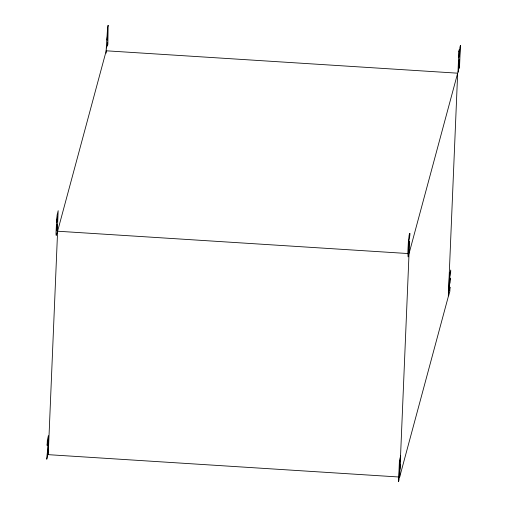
<?xml version="1.0" encoding="UTF-8"?>
<svg xmlns="http://www.w3.org/2000/svg" width="507" height="507" viewBox="0 0 507 507"><rect width="100%" height="100%" fill="white"/><g stroke="black" fill="none" stroke-linecap="round" stroke-linejoin="round"><path stroke-width="0.76" d="M57.602 231.217L48.235 454.665L399.668 477.049L448.296 296.627L457.663 73.185L106.229 50.801L57.602 231.217L408.243 253.557M106.128 53.172L106.229 50.801M399.668 477.049L409.035 253.601L457.663 73.185M48.108 441.584C48.773 444.138 45.142 467.587 47.531 456.218A9.506 0.627 -86.4 0 0 48.083 450.996L48.393 435.621L47.354 440.349L47.138 445.412L47.633 441.432A6.268 0.418 -86.4 0 1 47.981 440.19L48.108 441.584M408.35 249.881L408.515 252.296L408.851 244.501L409.656 241.497L409.219 251.96L408.091 256.935L407.831 253.12L408.376 241.744L409.168 235.033L409.599 233.397L409.992 233.423C409.827 237.859 408.091 242.568 408.35 249.881M56.575 222.053L56.036 232.345A5.976 0.399 -86.4 0 0 56.074 234.956L56.252 235.444L57.291 231.921L58.178 210.678L57.101 215.076L56.575 222.053M56.543 229.734L56.594 230.875L57.215 224.417L56.543 229.734M108.13 25.35L107.864 44.28L107.402 46.004L107.465 42.094L106.109 50.795L107.623 27.232L108.13 25.35M107.63 32.315L107.148 40.021L107.63 32.315M57.044 219.962C56.873 228.15 58.204 208.244 57.044 219.962M399.44 460.407L398.546 481.65L399.009 479.933L399.389 470.807L400.105 468.151L400.277 464.101L399.56 466.751L399.731 462.745L400.505 459.862L400.676 455.812L399.44 460.407M449.494 274.68L448.606 295.93L449.855 291.284L450.026 287.235L449.24 290.162L449.462 284.795L450.191 282.101L450.362 278.045L449.633 280.745L449.791 277.018L450.577 274.091L450.748 270.041L449.494 274.68M458.86 51.239L457.973 72.482L458.436 70.758L458.829 61.341L459.462 58.996L459.069 68.413L459.532 66.69L460.426 45.446L459.957 47.17L459.634 54.946L459 57.291L459.323 49.515L458.86 51.239"/></g></svg>
